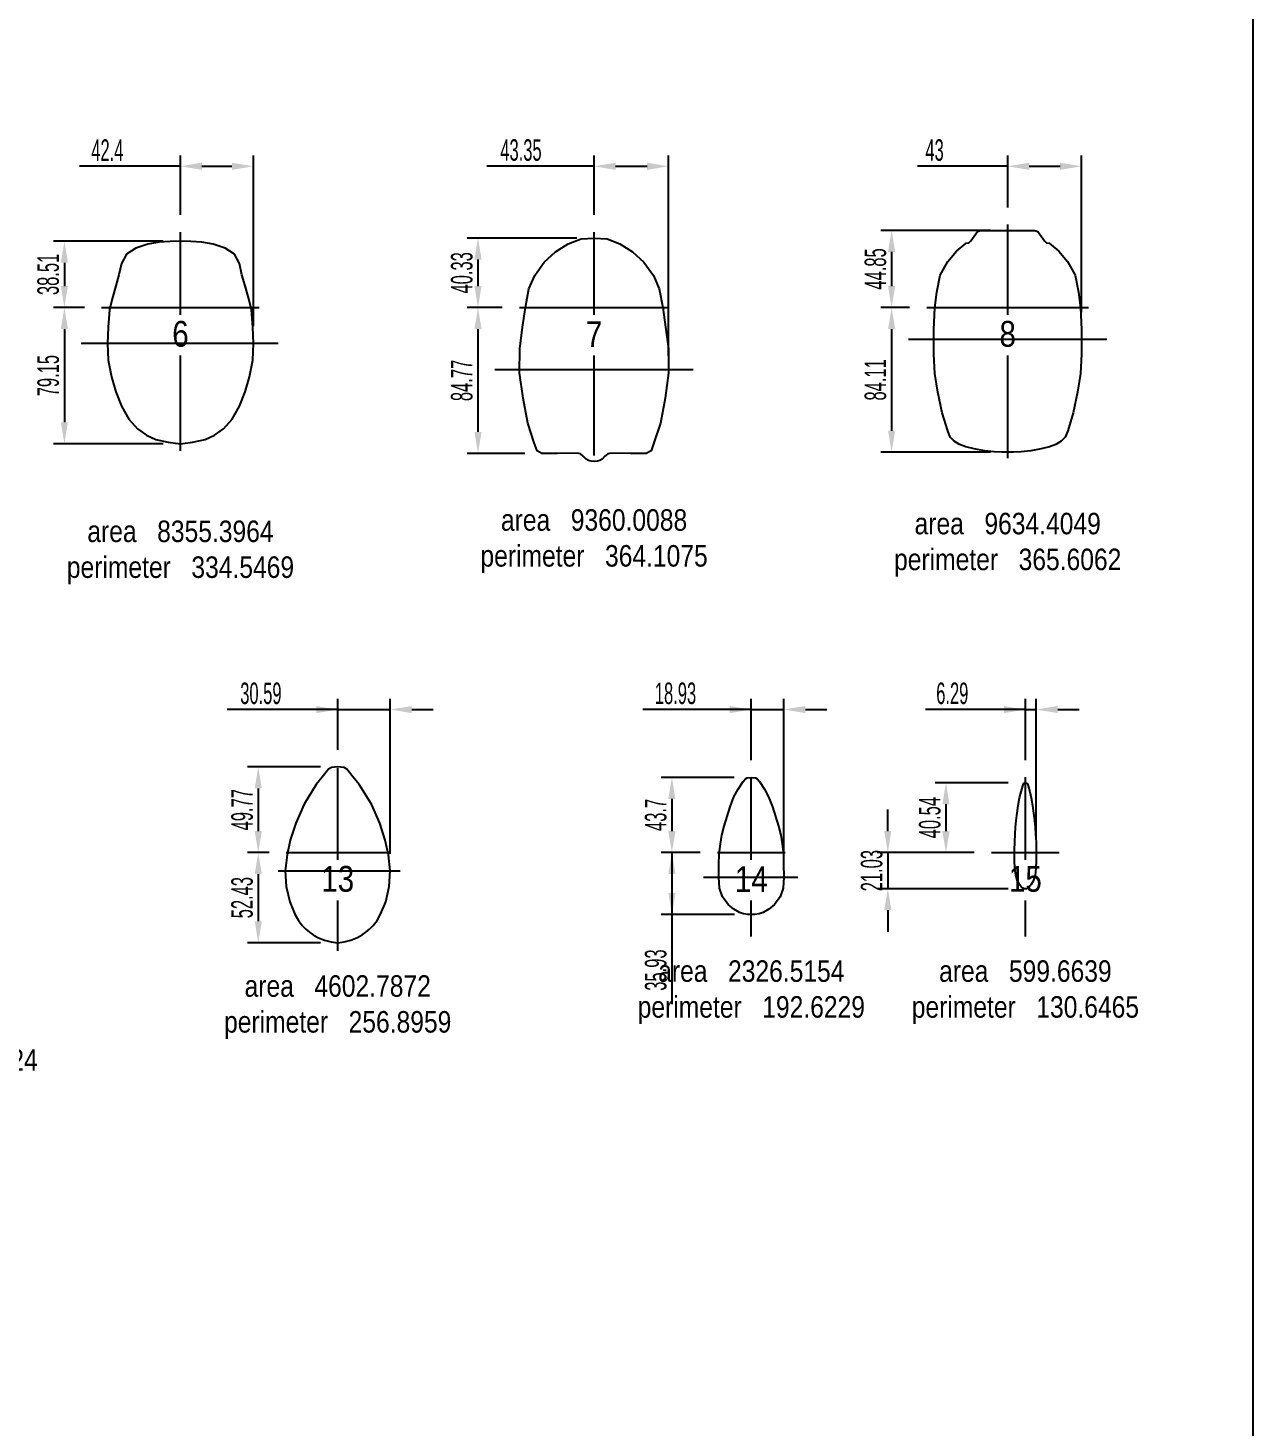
# Model space of a CAD drawing. Header units: centimetres. Extents: x -5325 to 32224, y -11540 to 14619.
# Drawn here: x 24070 to 24783, y 1293 to 2107 of the extents above; entities that cross this region are included whole.
import ezdxf

# ---------------------------------------------------------------- set-up
doc = ezdxf.new("R2010")
doc.units = ezdxf.units.CM
doc.header["$PDMODE"] = 3
doc.header["$PDSIZE"] = -5
doc.layers.get('0').update_dxf_attribs({"color": 10})
doc.styles.add('SEACAD_arial_ttf', font='ARIALN.TTF')
doc.styles.get("Standard").update_dxf_attribs({"font": 'ARIALN.TTF', "width": 0.67})
doc.dimstyles.new('ISO-25', dxfattribs={"dimscale": 5, "dimtxt": 2.5, "dimasz": 2.5, "dimexe": 1.25, "dimexo": 2, "dimtad": 1, "dimdsep": 46, "dimtxsty": 'Standard', "dimcen": 2.5, "dimadec": 0, "dimazin": 0, "dimtfac": 1, "dimtmove": 0, "dimatfit": 3, "dimfxl": 1, "dimarcsym": 0})

# ---------------------------------------------------------------- blocks, each defined once
blk = doc.blocks.new('*D62')
at = {"color": 0, "lineweight": -2}
for p, q in [((24490.85, 1681.52), (24490.85, 1717.17)), ((24509.78, 1623.46), (24509.78, 1717.17)), ((24490.85, 1710.92), (24427.69, 1710.92)), ((24478.35, 1710.92), (24465.85, 1710.92)), ((24490.85, 1710.92), (24509.78, 1710.92)), ((24522.28, 1710.92), (24534.78, 1710.92))]:
    blk.add_line(p, q, dxfattribs=at)
at = {"color": 0}
for points in [[(24478.35, 1708.83), (24478.35, 1713), (24490.85, 1710.92)], [(24522.28, 1713), (24522.28, 1708.83), (24509.78, 1710.92)]]:
    blk.add_solid(points, dxfattribs=at)
at = {"layer": 'Defpoints', "color": 0}
for p in [(24509.78, 1710.92), (24490.85, 1671.52), (24509.78, 1613.46)]:
    blk.add_point(p, dxfattribs=at)
at = {"color": 0, "insert": (24446.77, 1720.29), "char_height": 12.5, "attachment_point": 5}
blk.add_mtext('18.93', dxfattribs=at)
blk = doc.blocks.new('*D63')
at = {"color": 0, "lineweight": -2}
for p, q in [((24480.85, 1671.52), (24438.41, 1671.52)), ((24444.66, 1659.02), (24444.66, 1640.32)), ((24461.13, 1627.82), (24438.41, 1627.82))]:
    blk.add_line(p, q, dxfattribs=at)
at = {"color": 0}
for points in [[(24446.75, 1659.02), (24442.58, 1659.02), (24444.66, 1671.52)], [(24442.58, 1640.32), (24446.75, 1640.32), (24444.66, 1627.82)]]:
    blk.add_solid(points, dxfattribs=at)
at = {"layer": 'Defpoints', "color": 0}
for p in [(24490.85, 1671.52), (24444.66, 1627.82), (24471.13, 1627.82)]:
    blk.add_point(p, dxfattribs=at)
at = {"color": 0, "insert": (24435.29, 1649.67), "char_height": 12.5, "attachment_point": 5, "rotation": 90}
blk.add_mtext('43.7', dxfattribs=at)
blk = doc.blocks.new('*D64')
at = {"color": 0, "lineweight": -2}
for p, q in [((24461.13, 1627.82), (24438.41, 1627.82)), ((24444.66, 1627.82), (24444.66, 1539.64)), ((24444.66, 1615.32), (24444.66, 1604.39)), ((24480.98, 1591.89), (24438.41, 1591.89))]:
    blk.add_line(p, q, dxfattribs=at)
at = {"color": 0}
for points in [[(24446.75, 1615.32), (24442.58, 1615.32), (24444.66, 1627.82)], [(24442.58, 1604.39), (24446.75, 1604.39), (24444.66, 1591.89)]]:
    blk.add_solid(points, dxfattribs=at)
at = {"layer": 'Defpoints', "color": 0}
for p in [(24471.13, 1627.82), (24444.66, 1591.89), (24490.98, 1591.89)]:
    blk.add_point(p, dxfattribs=at)
at = {"color": 0, "insert": (24435.29, 1559.51), "char_height": 12.5, "attachment_point": 5, "rotation": 90}
blk.add_mtext('35.93', dxfattribs=at)
blk = doc.blocks.new('*D65')
at = {"color": 0, "lineweight": -2}
for p, q in [((24250.38, 1687.59), (24250.38, 1717.17)), ((24280.97, 1627.13), (24280.97, 1717.17)), ((24250.38, 1710.92), (24186.07, 1710.92)), ((24237.88, 1710.92), (24225.38, 1710.92)), ((24250.38, 1710.92), (24280.97, 1710.92)), ((24293.47, 1710.92), (24305.97, 1710.92))]:
    blk.add_line(p, q, dxfattribs=at)
at = {"color": 0}
for points in [[(24237.88, 1708.83), (24237.88, 1713), (24250.38, 1710.92)], [(24293.47, 1713), (24293.47, 1708.83), (24280.97, 1710.92)]]:
    blk.add_solid(points, dxfattribs=at)
at = {"layer": 'Defpoints', "color": 0}
for p in [(24280.97, 1710.92), (24250.38, 1677.59), (24280.97, 1617.13)]:
    blk.add_point(p, dxfattribs=at)
at = {"color": 0, "insert": (24205.73, 1720.29), "char_height": 12.5, "attachment_point": 5}
blk.add_mtext('30.59', dxfattribs=at)
blk = doc.blocks.new('*D66')
at = {"color": 0, "lineweight": -2}
for p, q in [((24240.38, 1677.59), (24197.95, 1677.59)), ((24204.2, 1665.09), (24204.2, 1640.32)), ((24210.48, 1627.82), (24197.95, 1627.82))]:
    blk.add_line(p, q, dxfattribs=at)
at = {"color": 0}
for points in [[(24206.28, 1665.09), (24202.12, 1665.09), (24204.2, 1677.59)], [(24202.12, 1640.32), (24206.28, 1640.32), (24204.2, 1627.82)]]:
    blk.add_solid(points, dxfattribs=at)
at = {"layer": 'Defpoints', "color": 0}
for p in [(24250.38, 1677.59), (24204.2, 1627.82), (24220.48, 1627.82)]:
    blk.add_point(p, dxfattribs=at)
at = {"color": 0, "insert": (24194.82, 1652.7), "char_height": 12.5, "attachment_point": 5, "rotation": 90}
blk.add_mtext('49.77', dxfattribs=at)
blk = doc.blocks.new('*D67')
at = {"color": 0, "lineweight": -2}
for p, q in [((24210.48, 1627.82), (24197.95, 1627.82)), ((24204.2, 1615.32), (24204.2, 1587.88)), ((24240.38, 1575.38), (24197.95, 1575.38))]:
    blk.add_line(p, q, dxfattribs=at)
at = {"color": 0}
for points in [[(24206.28, 1615.32), (24202.12, 1615.32), (24204.2, 1627.82)], [(24202.12, 1587.88), (24206.28, 1587.88), (24204.2, 1575.38)]]:
    blk.add_solid(points, dxfattribs=at)
at = {"layer": 'Defpoints', "color": 0}
for p in [(24220.48, 1627.82), (24204.2, 1575.38), (24250.38, 1575.38)]:
    blk.add_point(p, dxfattribs=at)
at = {"color": 0, "insert": (24194.82, 1601.6), "char_height": 12.5, "attachment_point": 5, "rotation": 90}
blk.add_mtext('52.43', dxfattribs=at)
blk = doc.blocks.new('*D77')
at = {"color": 0, "lineweight": -2}
for p, q in [((24639.89, 2026.66), (24587.49, 2026.66)), ((24639.89, 2002.79), (24639.89, 2032.91)), ((24652.39, 2026.66), (24670.39, 2026.66)), ((24682.89, 1941.77), (24682.89, 2032.91))]:
    blk.add_line(p, q, dxfattribs=at)
at = {"color": 0}
for points in [[(24652.39, 2028.74), (24652.39, 2024.57), (24639.89, 2026.66)], [(24670.39, 2024.57), (24670.39, 2028.74), (24682.89, 2026.66)]]:
    blk.add_solid(points, dxfattribs=at)
at = {"layer": 'Defpoints', "color": 0}
for p in [(24682.89, 2026.66), (24639.89, 1992.79), (24682.89, 1931.77)]:
    blk.add_point(p, dxfattribs=at)
at = {"color": 0, "insert": (24597.39, 2036.03), "char_height": 12.5, "attachment_point": 5}
blk.add_mtext('43', dxfattribs=at)
blk = doc.blocks.new('*D78')
at = {"color": 0, "lineweight": -2}
for p, q in [((24629.89, 1989.42), (24566.16, 1989.42)), ((24572.41, 1976.92), (24572.41, 1957.07)), ((24582.85, 1944.57), (24566.16, 1944.57))]:
    blk.add_line(p, q, dxfattribs=at)
at = {"color": 0}
for points in [[(24574.49, 1976.92), (24570.33, 1976.92), (24572.41, 1989.42)], [(24570.33, 1957.07), (24574.49, 1957.07), (24572.41, 1944.57)]]:
    blk.add_solid(points, dxfattribs=at)
at = {"layer": 'Defpoints', "color": 0}
for p in [(24639.89, 1989.42), (24572.41, 1944.57), (24592.85, 1944.57)]:
    blk.add_point(p, dxfattribs=at)
at = {"color": 0, "insert": (24563.03, 1966.99), "char_height": 12.5, "attachment_point": 5, "rotation": 90}
blk.add_mtext('44.85', dxfattribs=at)
blk = doc.blocks.new('*D79')
at = {"color": 0, "lineweight": -2}
for p, q in [((24582.85, 1944.57), (24566.16, 1944.57)), ((24572.41, 1932.07), (24572.41, 1872.96)), ((24629.89, 1860.46), (24566.16, 1860.46))]:
    blk.add_line(p, q, dxfattribs=at)
at = {"color": 0}
for points in [[(24574.49, 1932.07), (24570.33, 1932.07), (24572.41, 1944.57)], [(24570.33, 1872.96), (24574.49, 1872.96), (24572.41, 1860.46)]]:
    blk.add_solid(points, dxfattribs=at)
at = {"layer": 'Defpoints', "color": 0}
for p in [(24592.85, 1944.57), (24572.41, 1860.46), (24639.89, 1860.46)]:
    blk.add_point(p, dxfattribs=at)
at = {"color": 0, "insert": (24563.03, 1902.51), "char_height": 12.5, "attachment_point": 5, "rotation": 90}
blk.add_mtext('84.11', dxfattribs=at)
blk = doc.blocks.new('*D80')
at = {"color": 0, "lineweight": -2}
for p, q in [((24399.43, 2026.66), (24337.05, 2026.66)), ((24399.43, 1998.39), (24399.43, 2032.91)), ((24411.93, 2026.66), (24430.27, 2026.66)), ((24442.77, 1916.57), (24442.77, 2032.91))]:
    blk.add_line(p, q, dxfattribs=at)
at = {"color": 0}
for points in [[(24411.93, 2028.74), (24411.93, 2024.57), (24399.43, 2026.66)], [(24430.27, 2024.57), (24430.27, 2028.74), (24442.77, 2026.66)]]:
    blk.add_solid(points, dxfattribs=at)
at = {"layer": 'Defpoints', "color": 0}
for p in [(24442.77, 2026.66), (24399.43, 1988.39), (24442.77, 1906.57)]:
    blk.add_point(p, dxfattribs=at)
at = {"color": 0, "insert": (24356.93, 2036.03), "char_height": 12.5, "attachment_point": 5}
blk.add_mtext('43.35', dxfattribs=at)
blk = doc.blocks.new('*D81')
at = {"color": 0, "lineweight": -2}
for p, q in [((24389.43, 1984.89), (24325.69, 1984.89)), ((24331.94, 1972.39), (24331.94, 1957.07)), ((24345.98, 1944.57), (24325.69, 1944.57))]:
    blk.add_line(p, q, dxfattribs=at)
at = {"color": 0}
for points in [[(24334.03, 1972.39), (24329.86, 1972.39), (24331.94, 1984.89)], [(24329.86, 1957.07), (24334.03, 1957.07), (24331.94, 1944.57)]]:
    blk.add_solid(points, dxfattribs=at)
at = {"layer": 'Defpoints', "color": 0}
for p in [(24399.43, 1984.89), (24331.94, 1944.57), (24355.98, 1944.57)]:
    blk.add_point(p, dxfattribs=at)
at = {"color": 0, "insert": (24322.57, 1964.73), "char_height": 12.5, "attachment_point": 5, "rotation": 90}
blk.add_mtext('40.33', dxfattribs=at)
blk = doc.blocks.new('*D82')
at = {"color": 0, "lineweight": -2}
for p, q in [((24345.98, 1944.57), (24325.69, 1944.57)), ((24331.94, 1932.07), (24331.94, 1872.3)), ((24359.14, 1859.8), (24325.69, 1859.8))]:
    blk.add_line(p, q, dxfattribs=at)
at = {"color": 0}
for points in [[(24334.03, 1932.07), (24329.86, 1932.07), (24331.94, 1944.57)], [(24329.86, 1872.3), (24334.03, 1872.3), (24331.94, 1859.8)]]:
    blk.add_solid(points, dxfattribs=at)
at = {"layer": 'Defpoints', "color": 0}
for p in [(24355.98, 1944.57), (24331.94, 1859.8), (24369.14, 1859.8)]:
    blk.add_point(p, dxfattribs=at)
at = {"color": 0, "insert": (24322.57, 1902.18), "char_height": 12.5, "attachment_point": 5, "rotation": 90}
blk.add_mtext('84.77', dxfattribs=at)
blk = doc.blocks.new('*D83')
at = {"color": 0, "lineweight": -2}
for p, q in [((24158.96, 2026.66), (24100.36, 2026.66)), ((24158.96, 1998.39), (24158.96, 2032.91)), ((24171.46, 2026.66), (24188.87, 2026.66)), ((24201.37, 1933.64), (24201.37, 2032.91))]:
    blk.add_line(p, q, dxfattribs=at)
at = {"color": 0}
for points in [[(24171.46, 2028.74), (24171.46, 2024.57), (24158.96, 2026.66)], [(24188.87, 2024.57), (24188.87, 2028.74), (24201.37, 2026.66)]]:
    blk.add_solid(points, dxfattribs=at)
at = {"layer": 'Defpoints', "color": 0}
for p in [(24201.37, 2026.66), (24158.96, 1988.39), (24201.37, 1923.64)]:
    blk.add_point(p, dxfattribs=at)
at = {"color": 0, "insert": (24116.46, 2036.03), "char_height": 12.5, "attachment_point": 5}
blk.add_mtext('42.4', dxfattribs=at)
blk = doc.blocks.new('*D84')
at = {"color": 0, "lineweight": -2}
for p, q in [((24148.96, 1983.08), (24085.23, 1983.08)), ((24091.48, 1970.58), (24091.48, 1957.07)), ((24103.12, 1944.57), (24085.23, 1944.57))]:
    blk.add_line(p, q, dxfattribs=at)
at = {"color": 0}
for points in [[(24093.56, 1970.58), (24089.4, 1970.58), (24091.48, 1983.08)], [(24089.4, 1957.07), (24093.56, 1957.07), (24091.48, 1944.57)]]:
    blk.add_solid(points, dxfattribs=at)
at = {"layer": 'Defpoints', "color": 0}
for p in [(24158.96, 1983.08), (24091.48, 1944.57), (24113.12, 1944.57)]:
    blk.add_point(p, dxfattribs=at)
at = {"color": 0, "insert": (24082.1, 1963.82), "char_height": 12.5, "attachment_point": 5, "rotation": 90}
blk.add_mtext('38.51', dxfattribs=at)
blk = doc.blocks.new('*D85')
at = {"color": 0, "lineweight": -2}
for p, q in [((24103.12, 1944.57), (24085.23, 1944.57)), ((24091.48, 1932.07), (24091.48, 1877.92)), ((24148.96, 1865.42), (24085.23, 1865.42))]:
    blk.add_line(p, q, dxfattribs=at)
at = {"color": 0}
for points in [[(24093.56, 1932.07), (24089.4, 1932.07), (24091.48, 1944.57)], [(24089.4, 1877.92), (24093.56, 1877.92), (24091.48, 1865.42)]]:
    blk.add_solid(points, dxfattribs=at)
at = {"layer": 'Defpoints', "color": 0}
for p in [(24113.12, 1944.57), (24091.48, 1865.42), (24158.96, 1865.42)]:
    blk.add_point(p, dxfattribs=at)
at = {"color": 0, "insert": (24082.1, 1904.99), "char_height": 12.5, "attachment_point": 5, "rotation": 90}
blk.add_mtext('79.15', dxfattribs=at)
blk = doc.blocks.new('*D122')
at = {"color": 0, "lineweight": -2}
for p, q in [((24650.18, 1681.52), (24650.18, 1717.17)), ((24656.46, 1636.42), (24656.46, 1717.17)), ((24650.18, 1710.92), (24592.01, 1710.92)), ((24637.68, 1710.92), (24625.18, 1710.92)), ((24650.18, 1710.92), (24656.46, 1710.92)), ((24668.96, 1710.92), (24681.46, 1710.92))]:
    blk.add_line(p, q, dxfattribs=at)
at = {"color": 0}
for points in [[(24637.68, 1708.83), (24637.68, 1713), (24650.18, 1710.92)], [(24668.96, 1713), (24668.96, 1708.83), (24656.46, 1710.92)]]:
    blk.add_solid(points, dxfattribs=at)
at = {"layer": 'Defpoints', "color": 0}
for p in [(24656.46, 1710.92), (24650.18, 1671.52), (24656.46, 1626.42)]:
    blk.add_point(p, dxfattribs=at)
at = {"color": 0, "insert": (24607.68, 1720.29), "char_height": 12.5, "attachment_point": 5}
blk.add_mtext('6.29', dxfattribs=at)
blk = doc.blocks.new('*D123')
at = {"color": 0, "lineweight": -2}
for p, q in [((24640.18, 1668.36), (24597.74, 1668.36)), ((24603.99, 1655.86), (24603.99, 1640.32)), ((24620.46, 1627.82), (24597.74, 1627.82))]:
    blk.add_line(p, q, dxfattribs=at)
at = {"color": 0}
for points in [[(24606.08, 1655.86), (24601.91, 1655.86), (24603.99, 1668.36)], [(24601.91, 1640.32), (24606.08, 1640.32), (24603.99, 1627.82)]]:
    blk.add_solid(points, dxfattribs=at)
at = {"layer": 'Defpoints', "color": 0}
for p in [(24650.18, 1668.36), (24603.99, 1627.82), (24630.46, 1627.82)]:
    blk.add_point(p, dxfattribs=at)
at = {"color": 0, "insert": (24594.62, 1648.09), "char_height": 12.5, "attachment_point": 5, "rotation": 90}
blk.add_mtext('40.54', dxfattribs=at)
blk = doc.blocks.new('*D124')
at = {"color": 0, "lineweight": -2}
for p, q in [((24570.2, 1640.32), (24570.2, 1652.82)), ((24620.46, 1627.82), (24563.95, 1627.82)), ((24570.2, 1627.82), (24570.2, 1606.79)), ((24640.22, 1606.79), (24563.95, 1606.79)), ((24570.2, 1594.29), (24570.2, 1581.79))]:
    blk.add_line(p, q, dxfattribs=at)
at = {"color": 0}
for points in [[(24568.12, 1640.32), (24572.28, 1640.32), (24570.2, 1627.82)], [(24572.28, 1594.29), (24568.12, 1594.29), (24570.2, 1606.79)]]:
    blk.add_solid(points, dxfattribs=at)
at = {"layer": 'Defpoints', "color": 0}
for p in [(24630.46, 1627.82), (24570.2, 1606.79), (24650.22, 1606.79)]:
    blk.add_point(p, dxfattribs=at)
at = {"color": 0, "insert": (24560.83, 1617.3), "char_height": 12.5, "attachment_point": 5, "rotation": 90}
blk.add_mtext('21.03', dxfattribs=at)

msp = doc.modelspace()

# ---------------------------------------------------------------- linework, layer by layer
at = {"color": 6}
for p, q in [((24158.964, 1940.249), (24158.964, 1988.392)), ((24399.429, 1940.249), (24399.429, 1988.392)), ((24639.894, 1940.249), (24639.894, 1992.794)), ((24113.12, 1944.566), (24204.807, 1944.566)), ((24355.976, 1944.566), (24442.882, 1944.566)), ((24592.847, 1944.566), (24686.941, 1944.566)), ((24158.964, 1861.193), (24158.964, 1916.743)), ((24399.429, 1858.613), (24399.429, 1916.743)), ((24639.894, 1857.046), (24639.894, 1916.743)), ((24250.382, 1623.499), (24250.382, 1676.847)), ((24490.847, 1623.499), (24490.847, 1671.622)), ((24650.176, 1623.499), (24650.176, 1671.622)), ((24220.481, 1627.817), (24280.283, 1627.817)), ((24471.126, 1627.817), (24510.568, 1627.817)), ((24630.455, 1627.817), (24669.897, 1627.817)), ((24250.382, 1570.725), (24250.382, 1599.994)), ((24490.847, 1579.033), (24490.847, 1599.994)), ((24650.176, 1579.033), (24650.176, 1599.994))]:
    msp.add_line(p, q, dxfattribs=at)
at = {"color": 1}
for p, q in [((24101.253, 1923.797), (24215.785, 1923.797)), ((24582.183, 1926.098), (24697.44, 1926.098)), ((24341.718, 1908.522), (24456.975, 1908.522)), ((24215.785, 1617.112), (24286.779, 1617.112)), ((24463.105, 1613.533), (24517.941, 1613.533))]:
    msp.add_line(p, q, dxfattribs=at)
msp.add_lwpolyline([(23154.136, 1274.854), (24782.511, 1274.854), (24782.511, 2294.225), (23154.136, 2294.225)], close=True, dxfattribs=at)
at = {"color": 6}
for points in [[(24670.993, 1866.977), (24667.866, 1865.037), (24664.188, 1863.679), (24659.315, 1862.418), (24653.43, 1861.351), (24647.729, 1860.672), (24643.306, 1860.457), (24639.894, 1860.457), (24636.481, 1860.457), (24632.059, 1860.672), (24626.358, 1861.351), (24620.473, 1862.418), (24615.599, 1863.679), (24611.921, 1865.037), (24608.795, 1866.977), (24606.404, 1869.306), (24605.025, 1872.895), (24601.817, 1883.292), (24599.312, 1895.404), (24597.606, 1906.147), (24596.895, 1917.394), (24596.895, 1931.766), (24597.6, 1944.475), (24598.637, 1953.523), (24600.71, 1963.367), (24605.14, 1971.222), (24610.136, 1977.288), (24615.791, 1981.961), (24617.299, 1982.16), (24618.524, 1983.253), (24622.389, 1988.822), (24624.085, 1989.418), (24639.894, 1989.418), (24655.702, 1989.418), (24657.399, 1988.822), (24661.263, 1983.253), (24662.489, 1982.16), (24663.997, 1981.961), (24669.652, 1977.288), (24674.647, 1971.222), (24679.077, 1963.367), (24681.151, 1953.523), (24682.188, 1944.475), (24682.893, 1931.766), (24682.893, 1917.394), (24682.182, 1906.147), (24680.475, 1895.404), (24677.97, 1883.292), (24674.763, 1872.895), (24673.383, 1869.306)], [(24158.964, 1865.418), (24166.017, 1866.276), (24173.349, 1867.897), (24178.732, 1870.376), (24183.929, 1874.094), (24188.941, 1879.623), (24193.221, 1887.162), (24196.618, 1895.657), (24199.076, 1904.304), (24201.004, 1913.947), (24201.366, 1923.635), (24200.946, 1933.163), (24200.175, 1943.155), (24198.748, 1949.693), (24196.547, 1957.208), (24194.71, 1963.654), (24193.325, 1970.149), (24190.374, 1975.531), (24184.954, 1979.118), (24178.028, 1981.407), (24171.404, 1982.644), (24164.9, 1982.892), (24158.964, 1983.077), (24153.027, 1982.892), (24146.523, 1982.644), (24139.899, 1981.407), (24132.974, 1979.118), (24127.554, 1975.531), (24124.603, 1970.149), (24123.218, 1963.654), (24121.38, 1957.208), (24119.18, 1949.693), (24117.752, 1943.155), (24116.981, 1933.163), (24116.562, 1923.635), (24116.923, 1913.947), (24118.851, 1904.304), (24121.309, 1895.657), (24124.706, 1887.162), (24128.986, 1879.623), (24133.998, 1874.094), (24139.195, 1870.376), (24144.578, 1867.897), (24151.91, 1866.276)], [(24389.506, 1859.873), (24378.209, 1859.782), (24369.141, 1859.797), (24366.267, 1861.343), (24364.668, 1865.95), (24360.889, 1877.444), (24358.108, 1891.921), (24356.084, 1906.574), (24356.239, 1920.646), (24357.857, 1933.065), (24359.532, 1944.614), (24361.54, 1955.391), (24364.933, 1963.186), (24370.432, 1970.982), (24377.043, 1976.954), (24384.414, 1981.669), (24391.843, 1984.435), (24399.429, 1984.891), (24407.014, 1984.435), (24414.444, 1981.669), (24421.815, 1976.954), (24428.425, 1970.982), (24433.924, 1963.186), (24437.317, 1955.391), (24439.325, 1944.614), (24441.001, 1933.065), (24442.619, 1920.646), (24442.774, 1906.574), (24440.749, 1891.921), (24437.969, 1877.444), (24434.189, 1865.95), (24432.591, 1861.343), (24429.716, 1859.797), (24420.648, 1859.782), (24409.351, 1859.873), (24407.398, 1859.45), (24405.685, 1858.135), (24404.094, 1856.346), (24402.699, 1855.583), (24401.156, 1855.215), (24399.429, 1855.112), (24397.701, 1855.215), (24396.159, 1855.583), (24394.764, 1856.346), (24393.173, 1858.135), (24391.459, 1859.45)], [(24268.906, 1583.279), (24271.055, 1585.443), (24273.25, 1588.334), (24275.26, 1591.951), (24278.281, 1599.231), (24280.285, 1608.015), (24280.97, 1617.129), (24279.858, 1626.415), (24278.026, 1634.916), (24274.81, 1644.91), (24269.935, 1655.862), (24262.918, 1667.446), (24259.458, 1671.695), (24255.668, 1676.306), (24254.02, 1677.261), (24252.174, 1677.525), (24250.382, 1677.591), (24248.59, 1677.525), (24246.744, 1677.261), (24245.096, 1676.306), (24241.306, 1671.695), (24237.846, 1667.446), (24230.83, 1655.862), (24225.954, 1644.91), (24222.738, 1634.916), (24220.906, 1626.415), (24219.794, 1617.129), (24220.479, 1608.015), (24222.483, 1599.231), (24225.504, 1591.951), (24227.514, 1588.334), (24229.709, 1585.443), (24231.858, 1583.279), (24233.97, 1581.564), (24236.094, 1580.07), (24238.895, 1578.431), (24242.704, 1576.929), (24246.604, 1575.859), (24250.382, 1575.383), (24254.16, 1575.859), (24258.06, 1576.929), (24261.869, 1578.431), (24264.67, 1580.07), (24266.794, 1581.564)], [(24507.669, 1602.118), (24504.356, 1597.668), (24501.076, 1594.957), (24497.644, 1592.96), (24495.479, 1592.286), (24492.904, 1591.856), (24490.982, 1591.889), (24490.713, 1591.889), (24488.79, 1591.856), (24486.215, 1592.286), (24484.05, 1592.96), (24480.618, 1594.957), (24477.338, 1597.668), (24474.025, 1602.118), (24472.407, 1607.185), (24471.913, 1613.458), (24472.051, 1621.089), (24472.223, 1626.925), (24472.957, 1632.861), (24473.694, 1637.993), (24475.025, 1643.129), (24476.764, 1648.727), (24478.502, 1654.381), (24480.773, 1660.101), (24483.246, 1664.632), (24486.135, 1669.169), (24487.416, 1670.669), (24488.416, 1671.254), (24490.847, 1671.516), (24493.278, 1671.254), (24494.279, 1670.669), (24495.559, 1669.169), (24498.448, 1664.632), (24500.921, 1660.101), (24503.193, 1654.381), (24504.93, 1648.727), (24506.669, 1643.129), (24508, 1637.993), (24508.737, 1632.861), (24509.471, 1626.925), (24509.643, 1621.089), (24509.781, 1613.458), (24509.287, 1607.185)], [(24644.459, 1642.439), (24644.902, 1646.41), (24645.482, 1650.738), (24646.061, 1655.111), (24646.818, 1659.534), (24647.643, 1663.037), (24648.606, 1666.546), (24649.032, 1667.705), (24649.366, 1668.158), (24650.176, 1668.36), (24650.987, 1668.158), (24651.32, 1667.705), (24651.747, 1666.546), (24652.71, 1663.037), (24653.534, 1659.534), (24654.291, 1655.111), (24654.871, 1650.738), (24655.45, 1646.41), (24655.894, 1642.439), (24656.14, 1638.471), (24656.384, 1633.881), (24656.442, 1629.368), (24656.488, 1623.467), (24656.323, 1618.616), (24655.784, 1614.698), (24654.679, 1611.257), (24653.586, 1609.161), (24652.442, 1607.617), (24651.72, 1607.095), (24650.862, 1606.763), (24650.221, 1606.788), (24650.131, 1606.788), (24649.491, 1606.763), (24648.632, 1607.095), (24647.911, 1607.617), (24646.767, 1609.161), (24645.673, 1611.257), (24644.569, 1614.698), (24644.03, 1618.616), (24643.865, 1623.467), (24643.911, 1629.368), (24643.968, 1633.881), (24644.213, 1638.471)]]:
    msp.add_lwpolyline(points, close=True, dxfattribs=at)

# ---------------------------------------------------------------- texts
at = {"color": 5, "char_height": 15, "width": 156.80253, "attachment_point": 8, "style": 'SEACAD_arial_ttf'}
for s, insert in [('6', (24158.964, 1921.571)), ('7', (24399.429, 1921.571)), ('8', (24639.894, 1921.571)), ('13', (24250.382, 1604.822)), ('14', (24490.847, 1604.822)), ('15', (24650.176, 1604.822))]:
    msp.add_mtext(s, dxfattribs=dict(at, insert=insert))
at = {"color": 7, "char_height": 12.5, "width": 213.51501, "attachment_point": 5, "style": 'SEACAD_arial_ttf'}
for s, insert in [('area   9360.0088\\Pperimeter   364.1075', (24399.429, 1808.78)), ('area   9634.4049\\Pperimeter   365.6062', (24639.894, 1806.71)), ('area   8355.3964\\Pperimeter   334.5469', (24158.964, 1802.201)), ('area   2326.5154\\Pperimeter   192.6229', (24490.847, 1546.623)), ('area   599.6639\\Pperimeter   130.6465', (24650.176, 1546.623)), ('area   4602.7872\\Pperimeter   256.8959', (24250.382, 1537.949)), ('area   7174.0898\\Pperimeter   323.3424', (24009.917, 1515.763))]:
    msp.add_mtext(s, dxfattribs=dict(at, insert=insert))

# ---------------------------------------------------------------- dimensions: what is measured, and where the dimension line sits
at = {"color": 1}
for base, p1, p2, picture, middle in [((24201.366, 2026.658), (24158.964, 1988.392), (24201.366, 1923.635), '*D83', (24116.465, 2026.658)), ((24442.77372, 2026.65805), (24399.428718, 1988.391734), (24442.77372, 1906.573769), '*D80', (24356.929734, 2026.65805)), ((24682.893, 2026.658), (24639.894, 1992.794), (24682.893, 1931.766), '*D77', (24597.395, 2026.658)), ((24280.97, 1710.916), (24250.382, 1677.591), (24280.97, 1617.129), '*D65', (24205.725, 1710.916)), ((24509.781, 1710.916), (24490.847, 1671.516), (24509.781, 1613.458), '*D62', (24446.77, 1710.916)), ((24656.465, 1710.916), (24650.176, 1671.516), (24656.465, 1626.417), '*D122', (24607.677, 1710.916))]:
    dim = msp.add_linear_dim(base=base, p1=p1, p2=p2, dimstyle='ISO-25', dxfattribs=at)
    dim.commit()
    dim.dimension.update_dxf_attribs({"geometry": picture, "text_midpoint": middle, "dimtype": 160})
for base, p1, p2, picture, middle in [((24331.944, 1944.5658), (24399.4287, 1984.8909), (24355.9758, 1944.5658), '*D81', (24322.569, 1964.7283)), ((24572.409, 1944.566), (24639.894, 1989.418), (24592.847, 1944.566), '*D78', (24563.034, 1966.992)), ((24091.479, 1944.566), (24158.964, 1983.077), (24113.12, 1944.566), '*D84', (24082.104, 1963.822)), ((24204.199, 1627.817), (24250.382, 1677.591), (24220.481, 1627.817), '*D66', (24194.824, 1652.704)), ((24444.664, 1627.817), (24490.847, 1671.516), (24471.126, 1627.817), '*D63', (24435.289, 1649.666)), ((24603.993, 1627.817), (24650.176, 1668.36), (24630.455, 1627.817), '*D123', (24594.618, 1648.089))]:
    dim = msp.add_linear_dim(base=base, p1=p1, p2=p2, angle=90, dimstyle='ISO-25', dxfattribs=at)
    dim.commit()
    dim.dimension.update_dxf_attribs({"geometry": picture, "text_midpoint": middle})
at = {"color": 5}
for base, p1, p2, picture, middle in [((24091.479, 1865.418), (24113.12, 1944.566), (24158.964, 1865.418), '*D85', (24082.104, 1904.992)), ((24331.944, 1859.797), (24355.976, 1944.566), (24369.141, 1859.797), '*D82', (24322.569, 1902.181)), ((24572.409, 1860.457), (24592.847, 1944.566), (24639.894, 1860.457), '*D79', (24563.034, 1902.512)), ((24204.199, 1575.383), (24220.481, 1627.817), (24250.382, 1575.383), '*D67', (24194.824, 1601.6)), ((24444.664, 1591.889), (24471.126, 1627.817), (24490.982, 1591.889), '*D64', (24435.289, 1559.514))]:
    dim = msp.add_linear_dim(base=base, p1=p1, p2=p2, angle=90, dimstyle='ISO-25', dxfattribs=at)
    dim.commit()
    dim.dimension.update_dxf_attribs({"geometry": picture, "text_midpoint": middle})
dim = msp.add_linear_dim(base=(24570.2, 1606.788), p1=(24630.455, 1627.817), p2=(24650.221, 1606.788), angle=90, dimstyle='ISO-25', dxfattribs=at)
dim.commit()
dim.dimension.update_dxf_attribs({"geometry": '*D124', "text_midpoint": (24570.2, 1617.303), "dimtype": 160})

doc.saveas('drawing.dxf')
